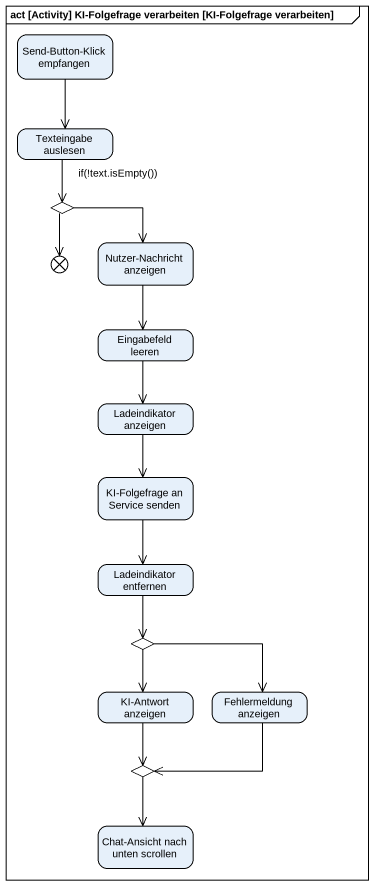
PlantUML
@startuml
mainframe act [Activity] KI-Folgefrage verarbeiten [KI-Folgefrage verarbeiten]
hide empty description
state "Send-Button-Klick empfangen" as Send_Button_Klick_empfangen
state "Texteingabe auslesen" as Texteingabe_auslesen
state "if(!text.isEmpty())" as if_text_isEmpty <<choice>>
state flowfinal1 <<end>>
state "Nutzer-Nachricht anzeigen" as Nutzer_Nachricht_anzeigen
state "Eingabefeld leeren" as Eingabefeld_leeren
state "Ladeindikator anzeigen" as Ladeindikator_anzeigen
state "KI-Folgefrage an Service senden" as KI_Folgefrage_an_Service
state "Ladeindikator entfernen" as Ladeindikator_entfernen
state choice1 <<choice>>
state "KI-Antwort anzeigen" as KI_Antwort_anzeigen
state "Fehlermeldung anzeigen" as Fehlermeldung_anzeigen
state choice2 <<choice>>
state "Chat-Ansicht nach unten scrollen" as Chat_Ansicht_nach_unten
Send_Button_Klick_empfangen --> Texteingabe_auslesen
Texteingabe_auslesen --> if_text_isEmpty
if_text_isEmpty --> flowfinal1
if_text_isEmpty --> Nutzer_Nachricht_anzeigen
Nutzer_Nachricht_anzeigen --> Eingabefeld_leeren
Eingabefeld_leeren --> Ladeindikator_anzeigen
Ladeindikator_anzeigen --> KI_Folgefrage_an_Service
KI_Folgefrage_an_Service --> Ladeindikator_entfernen
Ladeindikator_entfernen --> choice1
choice1 --> KI_Antwort_anzeigen
choice1 -right-> Fehlermeldung_anzeigen
KI_Antwort_anzeigen --> choice2
Fehlermeldung_anzeigen -left-> choice2
choice2 --> Chat_Ansicht_nach_unten
@enduml
